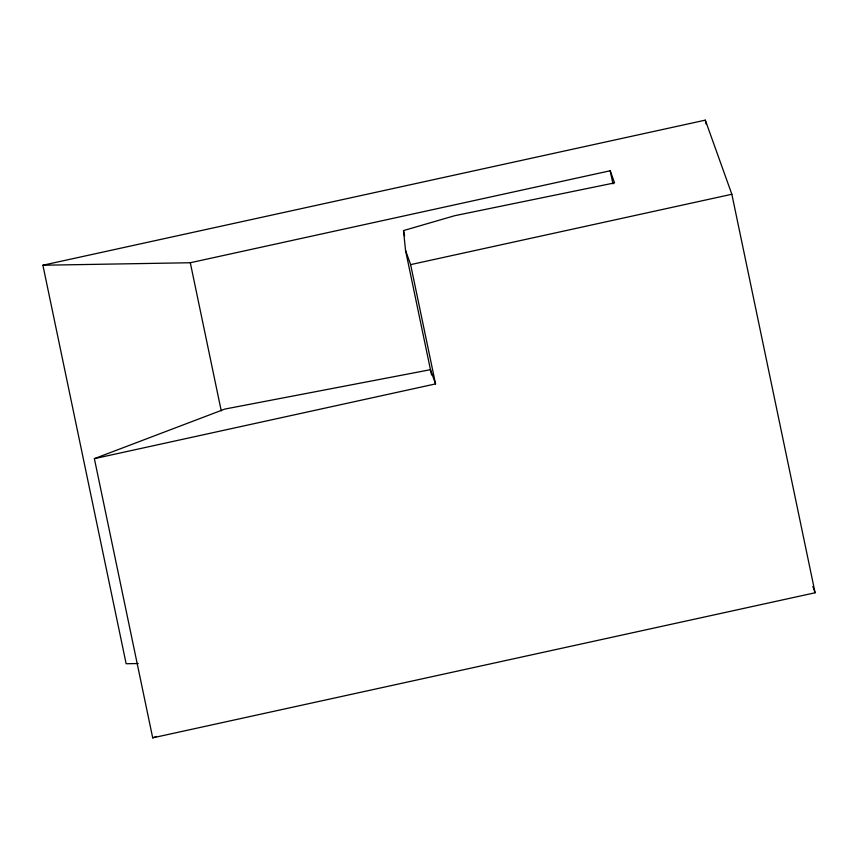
<?xml version="1.0" encoding="UTF-8"?>
<svg xmlns="http://www.w3.org/2000/svg" width="858" height="858" viewBox="0 0 858 858"><rect width="100%" height="100%" fill="white"/><g stroke="black" fill="none" stroke-linecap="round" stroke-linejoin="round"><path stroke-width="1.29" d="M94.38 458.644L224.903 409.051L430.459 369.691L435.553 383.912L94.38 458.644L152.703 737.848L815.1 592.771L731.853 194.262L705.297 120.152L42.9 265.229L126.147 663.738L138.213 663.534M152.703 737.848L156.435 736.432M431.553 374.925L405.534 250.386L403.507 230.577L454.719 215.701L614.564 182.893L610.21 170.763L190.304 262.741L42.9 265.229M405.534 250.386L410.628 264.618L731.853 194.262M812.848 586.486L815.1 592.771M705.297 120.152L706.113 124.078M610.21 170.763L612.955 183.869M403.507 230.577L404.601 235.821M410.628 264.618L435.553 383.912M190.304 262.741L221.246 410.864"/></g></svg>
